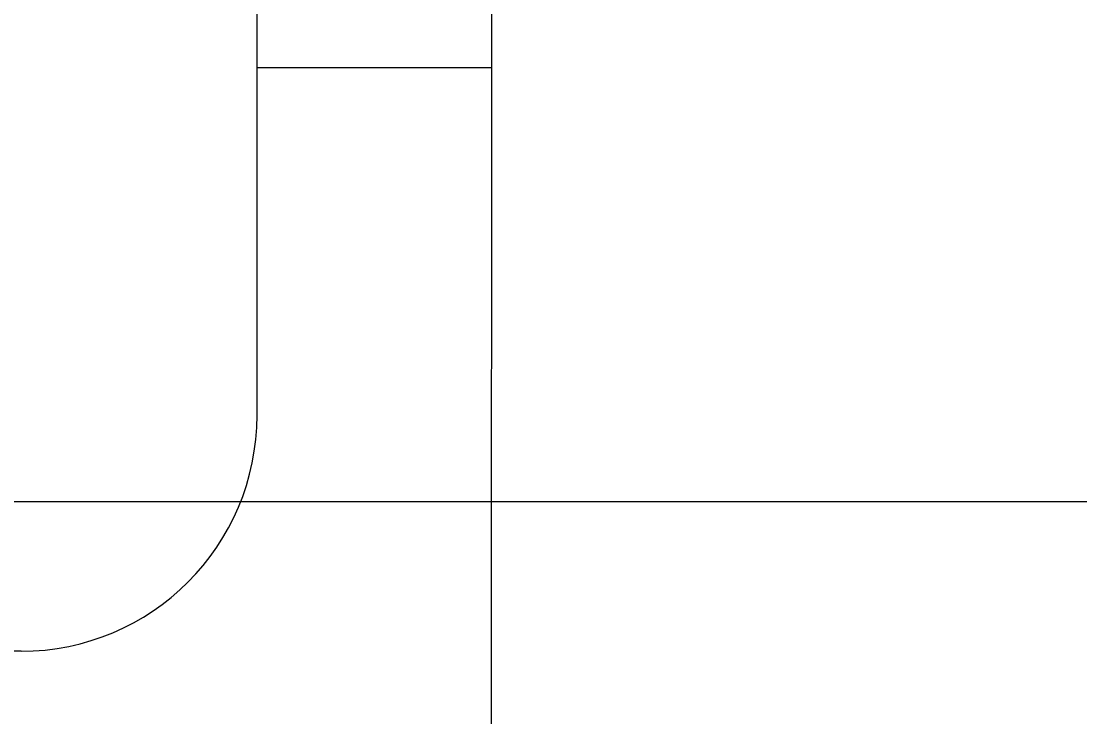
# Model space of a CAD drawing. Header units: metres. Extents: x -18745 to 220762, y -1579758 to -1356048.
# Drawn here: x 105191.6 to 105279.6, y -1446691 to -1446633.1 of the extents above; entities that cross this region are included whole.
import ezdxf
from ezdxf import colors
from ezdxf.entities.mleader import LeaderData, LeaderLine
from ezdxf.math import Vec2, Vec3

# ---------------------------------------------------------------- set-up
doc = ezdxf.new("R2010")
doc.units = ezdxf.units.M
doc.linetypes.add('DASHED2', pattern=[0.375, 0.25, -0.125])
doc.layers.get('0').update_dxf_attribs({"lineweight": 0})
for name, color, linetype, lineweight in [('A-100 - Copy$0$Medical Equipment and Furniture', 8, 'Continuous', 0), ('A-100 - Copy$0$NEW', 8, 'Continuous', 5), ('E-GRND', 94, 'DASHED2', 40)]:
    doc.layers.add(name, color=color, linetype=linetype, lineweight=lineweight)
doc.styles.add('ROMANS', font='romans.shx', dxfattribs={"width": 0.85})

# ---------------------------------------------------------------- blocks, each defined once
blk = doc.blocks.new('*X66')
for p, q in [((5, 3), (5, 3)), ((5, 3), (5, 3)), ((5, 3), (5, 3)), ((5, 3), (5, 3)), ((5, 3), (5, 3)), ((5, 3), (5, 3)), ((5, 3), (5, 3)), ((5, 3), (5, 3)), ((5, 3), (5, 3)), ((5, 3), (5, 3)), ((5, 3), (5, 3)), ((5, 3), (5, 3)), ((5, 3), (5, 3)), ((5, 3), (5, 3)), ((5, 3), (5, 3)), ((5, 3), (5, 3)), ((5, 3), (5, 3)), ((5, 3), (5, 3)), ((5, 3), (5, 3)), ((5, 3), (5, 3)), ((5, 3), (5, 3)), ((5, 3), (5, 3)), ((5, 3), (5, 3)), ((5, 3), (5, 3)), ((5, 3), (5, 3)), ((5, 3), (5, 3)), ((5, 3), (5, 3)), ((5, 3), (5, 3)), ((5, 3), (5, 3)), ((5, 3), (5, 3)), ((5, 3), (5, 3)), ((5, 3), (5, 3)), ((5, 3), (5, 3)), ((5, 3), (5, 3)), ((5, 3), (5, 3)), ((5, 3), (5, 3)), ((5, 3), (5, 3)), ((5, 3), (5, 3)), ((5, 3), (5, 3)), ((5, 3), (5, 3)), ((5, 3), (5, 3)), ((5, 3), (5, 3)), ((5, 3), (5, 3)), ((5, 3), (5, 3)), ((5, 3), (5, 3)), ((5, 3), (5, 3)), ((5, 3), (5, 3)), ((5, 3), (5, 3)), ((5, 3), (5, 3)), ((5, 3), (5, 3)), ((5, 3), (5, 3)), ((5, 3), (5, 3)), ((5, 3), (5, 3)), ((5, 3), (5, 3)), ((5, 3), (5, 3)), ((5, 3), (5, 3)), ((5, 3), (5, 3)), ((5, 3), (5, 3)), ((5, 3), (5, 3)), ((5, 3), (5, 3)), ((5, 3), (5, 3)), ((5, 3), (5, 3)), ((5, 3), (5, 3)), ((5, 3), (5, 3)), ((5, 3), (5, 3)), ((5, 3), (5, 3)), ((6, 3), (5, 3)), ((5, 3), (5, 3)), ((6, 3), (5, 3)), ((5, 3), (5, 3)), ((6, 3), (5, 3)), ((5, 3), (5, 3)), ((6, 3), (5, 3)), ((5, 3), (5, 3)), ((5, 3), (5, 3)), ((5, 3), (5, 3)), ((5, 3), (5, 3)), ((5, 3), (5, 3)), ((5, 3), (5, 3)), ((5, 3), (5, 3)), ((5, 3), (5, 3)), ((5, 3), (5, 3)), ((5, 3), (5, 3)), ((5, 3), (5, 3)), ((5, 3), (5, 3)), ((5, 3), (5, 3)), ((5, 3), (5, 3)), ((5, 3), (5, 3)), ((5, 3), (5, 3)), ((5, 3), (5, 3)), ((5, 3), (5, 3)), ((5, 3), (5, 3)), ((5, 3), (5, 3)), ((5, 3), (5, 3)), ((5, 3), (5, 3)), ((5, 3), (5, 3)), ((6, 3), (6, 3)), ((6, 3), (6, 3)), ((6, 3), (6, 3)), ((6, 3), (6, 3)), ((6, 3), (6, 3)), ((6, 3), (6, 3)), ((6, 3), (6, 3)), ((6, 3), (6, 3)), ((6, 3), (6, 3)), ((6, 3), (6, 3)), ((6, 3), (6, 3)), ((6, 3), (6, 3)), ((6, 3), (6, 3)), ((6, 3), (6, 3)), ((6, 3), (6, 3)), ((6, 3), (6, 3)), ((6, 3), (6, 3)), ((6, 3), (6, 3)), ((6, 3), (6, 3)), ((6, 3), (6, 3)), ((6, 3), (6, 3)), ((6, 3), (6, 3)), ((6, 3), (6, 3)), ((6, 3), (6, 3)), ((6, 3), (6, 3)), ((6, 3), (6, 3)), ((6, 3), (6, 3)), ((6, 3), (6, 3)), ((6, 3), (6, 3)), ((6, 3), (6, 3)), ((6, 3), (6, 3)), ((6, 3), (6, 3)), ((6, 3), (6, 3)), ((6, 3), (6, 3)), ((6, 3), (6, 3)), ((6, 3), (6, 3)), ((6, 3), (6, 3)), ((6, 3), (6, 3)), ((6, 3), (6, 3)), ((6, 3), (6, 3)), ((6, 3), (6, 3)), ((6, 3), (6, 3)), ((6, 3), (6, 3)), ((6, 3), (6, 3)), ((6, 3), (6, 3)), ((6, 3), (6, 3)), ((6, 3), (6, 3)), ((6, 3), (6, 3)), ((6, 3), (6, 3)), ((6, 3), (6, 3)), ((6, 3), (6, 3)), ((6, 3), (6, 3)), ((6, 3), (6, 3)), ((6, 3), (6, 3)), ((6, 3), (6, 3)), ((6, 3), (6, 3)), ((6, 3), (6, 3)), ((6, 3), (6, 3)), ((6, 3), (6, 3)), ((6, 3), (6, 3)), ((6, 3), (6, 3)), ((6, 3), (6, 3)), ((6, 3), (6, 3)), ((6, 3), (6, 3)), ((6, 3), (6, 3)), ((6, 3), (6, 3)), ((6, 3), (6, 3)), ((6, 3), (6, 3)), ((6, 3), (6, 3)), ((6, 3), (6, 3)), ((6, 3), (6, 3)), ((6, 3), (6, 3)), ((6, 3), (6, 3)), ((6, 3), (6, 3)), ((6, 3), (6, 3)), ((6, 3), (6, 3)), ((6, 3), (6, 3)), ((6, 3), (6, 3)), ((6, 3), (6, 3)), ((6, 3), (6, 3)), ((6, 3), (6, 3)), ((6, 3), (6, 3)), ((6, 3), (6, 3)), ((6, 3), (6, 3)), ((6, 3), (6, 3)), ((6, 3), (6, 3)), ((6, 3), (6, 3)), ((6, 3), (6, 3)), ((6, 3), (6, 3)), ((6, 3), (6, 3)), ((6, 3), (6, 3)), ((6, 3), (6, 3)), ((6, 3), (6, 3)), ((6, 3), (6, 3)), ((6, 3), (6, 3)), ((6, 3), (6, 3)), ((6, 3), (6, 3)), ((6, 3), (6, 3)), ((6, 3), (6, 3)), ((6, 3), (6, 3)), ((6, 3), (6, 3)), ((6, 3), (6, 3)), ((6, 3), (6, 3)), ((6, 3), (6, 3)), ((6, 3), (6, 3)), ((6, 3), (6, 3)), ((6, 3), (6, 3)), ((6, 3), (6, 3)), ((6, 3), (6, 3)), ((6, 3), (6, 3)), ((6, 3), (6, 3)), ((6, 3), (6, 3)), ((6, 3), (6, 3)), ((6, 3), (6, 3)), ((6, 3), (6, 3)), ((6, 3), (6, 3)), ((6, 3), (6, 3)), ((6, 3), (6, 3)), ((6, 3), (6, 3)), ((6, 3), (6, 3)), ((6, 3), (6, 3)), ((6, 3), (6, 3)), ((6, 3), (6, 3)), ((6, 3), (6, 3)), ((6, 3), (6, 3)), ((6, 3), (6, 3)), ((6, 3), (6, 3)), ((6, 3), (6, 3)), ((6, 3), (6, 3)), ((6, 3), (6, 3)), ((6, 3), (6, 3)), ((6, 3), (6, 3)), ((6, 3), (6, 3)), ((6, 3), (6, 3)), ((6, 3), (6, 3)), ((6, 3), (6, 3)), ((6, 3), (6, 3)), ((6, 3), (6, 3)), ((6, 3), (6, 3)), ((6, 3), (6, 3)), ((6, 3), (6, 3)), ((6, 3), (6, 3)), ((6, 3), (6, 3)), ((6, 3), (6, 3)), ((6, 3), (6, 3)), ((6, 3), (6, 3)), ((6, 3), (6, 3)), ((6, 3), (6, 3)), ((6, 3), (6, 3)), ((6, 3), (6, 3)), ((6, 3), (6, 3)), ((6, 3), (6, 3)), ((6, 3), (6, 3)), ((6, 3), (6, 3)), ((6, 3), (6, 3)), ((6, 3), (6, 3)), ((6, 3), (6, 3)), ((6, 3), (6, 3)), ((6, 3), (6, 3)), ((6, 3), (6, 3)), ((6, 3), (6, 3)), ((6, 3), (6, 3)), ((6, 3), (6, 3)), ((6, 3), (6, 3)), ((6, 3), (6, 3)), ((6, 3), (6, 3)), ((6, 3), (6, 3)), ((6, 3), (6, 3)), ((6, 3), (6, 3)), ((6, 3), (6, 3)), ((6, 3), (6, 3)), ((6, 3), (6, 3)), ((6, 3), (6, 3)), ((6, 3), (6, 3)), ((6, 3), (6, 3)), ((6, 3), (6, 3)), ((6, 3), (6, 3)), ((6, 3), (6, 3)), ((6, 3), (6, 3)), ((6, 3), (6, 3)), ((6, 3), (6, 3)), ((6, 3), (6, 3)), ((6, 3), (6, 3)), ((6, 3), (6, 3)), ((6, 3), (6, 3)), ((6, 3), (6, 3)), ((6, 3), (6, 3)), ((6, 3), (6, 3)), ((6, 3), (6, 3)), ((6, 3), (6, 3)), ((6, 3), (6, 3)), ((6, 3), (6, 3)), ((6, 3), (6, 3)), ((6, 3), (6, 3)), ((6, 3), (6, 3)), ((6, 3), (6, 3)), ((6, 3), (6, 3)), ((6, 3), (6, 3)), ((6, 3), (6, 3)), ((6, 3), (6, 3)), ((6, 3), (6, 3)), ((6, 3), (6, 3)), ((6, 3), (6, 3)), ((6, 3), (6, 3)), ((6, 3), (5, 3)), ((6, 3), (5, 3)), ((6, 3), (5, 3)), ((6, 3), (5, 3)), ((6, 3), (5, 3)), ((6, 3), (6, 3)), ((6, 3), (6, 3)), ((6, 3), (6, 3)), ((6, 3), (6, 3)), ((6, 3), (6, 3)), ((6, 3), (6, 3)), ((6, 3), (6, 3)), ((6, 3), (6, 3)), ((6, 3), (6, 3)), ((6, 3), (6, 3)), ((6, 3), (6, 3)), ((6, 3), (6, 3)), ((6, 3), (6, 3)), ((6, 3), (6, 3)), ((6, 3), (6, 3)), ((6, 3), (6, 3)), ((6, 3), (6, 3)), ((6, 3), (6, 3)), ((6, 3), (6, 3)), ((6, 3), (6, 3)), ((6, 3), (6, 3)), ((6, 3), (6, 3)), ((6, 3), (6, 3)), ((6, 3), (6, 3)), ((6, 3), (6, 3)), ((6, 3), (6, 3)), ((6, 3), (6, 3)), ((6, 3), (6, 3)), ((6, 3), (6, 3)), ((6, 3), (6, 3)), ((6, 3), (6, 3)), ((6, 3), (6, 3)), ((6, 3), (6, 3)), ((6, 3), (6, 3)), ((6, 3), (6, 3)), ((6, 3), (6, 3)), ((6, 3), (6, 3)), ((6, 3), (6, 3)), ((6, 3), (6, 3)), ((6, 3), (6, 3)), ((6, 3), (6, 3)), ((6, 3), (6, 3)), ((6, 3), (6, 3)), ((6, 3), (6, 3)), ((6, 3), (6, 3)), ((6, 3), (6, 3)), ((6, 3), (6, 3)), ((6, 3), (6, 3)), ((6, 3), (6, 3)), ((6, 3), (6, 3)), ((6, 3), (6, 3)), ((6, 3), (6, 3)), ((6, 3), (6, 3)), ((6, 3), (6, 3)), ((6, 3), (6, 3)), ((6, 3), (6, 3)), ((6, 3), (6, 3)), ((6, 3), (6, 3)), ((6, 3), (6, 3)), ((6, 3), (6, 3)), ((6, 3), (6, 3)), ((6, 3), (6, 3)), ((6, 3), (6, 3)), ((6, 3), (6, 3)), ((6, 3), (6, 3)), ((6, 3), (6, 3)), ((6, 3), (6, 3)), ((6, 3), (6, 3)), ((6, 3), (6, 3)), ((6, 3), (6, 3)), ((6, 3), (6, 3)), ((6, 3), (6, 3)), ((6, 3), (6, 3)), ((6, 3), (6, 3)), ((6, 3), (6, 3)), ((6, 3), (6, 3)), ((6, 3), (6, 3)), ((6, 3), (6, 3)), ((6, 3), (6, 3)), ((6, 3), (6, 3)), ((6, 3), (6, 3)), ((6, 3), (6, 3)), ((6, 3), (6, 3)), ((6, 3), (6, 3)), ((6, 3), (6, 3)), ((6, 3), (6, 3)), ((6, 3), (6, 3)), ((6, 3), (6, 3)), ((6, 3), (6, 3)), ((6, 3), (6, 3)), ((6, 3), (6, 3)), ((6, 3), (6, 3)), ((6, 3), (6, 3)), ((6, 3), (6, 3)), ((6, 3), (6, 3)), ((6, 3), (6, 3)), ((6, 3), (6, 3)), ((6, 3), (6, 3)), ((6, 3), (6, 3)), ((6, 3), (6, 3)), ((6, 3), (6, 3)), ((6, 3), (6, 3)), ((6, 3), (6, 3)), ((6, 3), (6, 3)), ((6, 3), (6, 3)), ((6, 3), (6, 3)), ((6, 3), (6, 3)), ((6, 3), (6, 3)), ((6, 3), (6, 3)), ((6, 3), (6, 3)), ((6, 3), (6, 3)), ((6, 3), (6, 3)), ((6, 3), (6, 3)), ((6, 3), (6, 3)), ((6, 3), (6, 3)), ((6, 3), (6, 3)), ((6, 3), (6, 3)), ((6, 3), (6, 3)), ((6, 3), (6, 3)), ((6, 3), (6, 3)), ((6, 3), (6, 3)), ((6, 3), (6, 3)), ((6, 3), (6, 3)), ((6, 3), (6, 3)), ((6, 3), (6, 3)), ((6, 3), (6, 3)), ((6, 3), (6, 3)), ((6, 3), (6, 3)), ((6, 3), (6, 3)), ((6, 3), (6, 3)), ((6, 3), (6, 3)), ((6, 3), (6, 3)), ((6, 3), (6, 3)), ((6, 3), (6, 3)), ((6, 3), (6, 3)), ((6, 3), (6, 3)), ((6, 3), (6, 3)), ((6, 3), (6, 3)), ((6, 3), (6, 3)), ((6, 3), (6, 3)), ((6, 3), (6, 3)), ((6, 3), (6, 3)), ((6, 3), (6, 3)), ((6, 3), (6, 3)), ((6, 3), (6, 3)), ((6, 3), (6, 3)), ((6, 3), (6, 3)), ((6, 3), (6, 3)), ((6, 3), (6, 3)), ((6, 3), (6, 3)), ((6, 3), (6, 3)), ((6, 3), (6, 3)), ((6, 3), (6, 3)), ((6, 3), (6, 3)), ((6, 3), (6, 3)), ((6, 3), (6, 3)), ((6, 3), (6, 3)), ((6, 3), (6, 3)), ((6, 3), (6, 3)), ((6, 3), (6, 3)), ((6, 3), (6, 3)), ((6, 3), (6, 3)), ((6, 3), (6, 3)), ((6, 3), (6, 3)), ((6, 3), (6, 3)), ((6, 3), (6, 3)), ((6, 3), (6, 3)), ((6, 3), (6, 3)), ((6, 3), (6, 3)), ((6, 3), (6, 3)), ((6, 3), (6, 3)), ((6, 3), (6, 3)), ((6, 3), (6, 3)), ((6, 3), (6, 3)), ((6, 3), (6, 3)), ((6, 3), (6, 3)), ((6, 3), (6, 3)), ((6, 3), (6, 3)), ((6, 3), (6, 3)), ((6, 3), (6, 3)), ((6, 3), (6, 3)), ((6, 3), (6, 3)), ((6, 3), (6, 3)), ((6, 3), (6, 3)), ((6, 3), (6, 3)), ((6, 3), (6, 3)), ((6, 3), (6, 3)), ((6, 3), (6, 3)), ((6, 3), (6, 3)), ((6, 3), (6, 3)), ((6, 3), (6, 3)), ((6, 3), (6, 3)), ((6, 3), (6, 3)), ((6, 3), (6, 3)), ((6, 3), (6, 3)), ((6, 3), (6, 3)), ((6, 3), (6, 3)), ((6, 3), (6, 3)), ((6, 3), (6, 3)), ((6, 3), (6, 3)), ((6, 3), (6, 3)), ((6, 3), (6, 3)), ((6, 3), (6, 3)), ((6, 3), (6, 3)), ((6, 3), (6, 3)), ((6, 3), (6, 3)), ((6, 3), (6, 3)), ((6, 3), (6, 3)), ((6, 3), (6, 3)), ((6, 3), (6, 3)), ((6, 3), (6, 3)), ((6, 3), (6, 3)), ((6, 3), (6, 3)), ((6, 3), (6, 3)), ((6, 3), (6, 3)), ((6, 3), (6, 3)), ((6, 3), (6, 3)), ((6, 3), (6, 3)), ((6, 3), (6, 3)), ((6, 3), (6, 3)), ((6, 3), (6, 3)), ((6, 3), (6, 3)), ((6, 3), (6, 3)), ((6, 3), (6, 3)), ((6, 3), (6, 3)), ((6, 3), (6, 3)), ((6, 3), (6, 3)), ((6, 3), (6, 3)), ((6, 3), (6, 3)), ((6, 3), (6, 3)), ((6, 3), (6, 3)), ((6, 3), (6, 3)), ((6, 3), (6, 3)), ((6, 3), (6, 3)), ((6, 3), (6, 3)), ((6, 3), (6, 3)), ((6, 3), (6, 3)), ((6, 3), (6, 3)), ((6, 3), (6, 3)), ((6, 3), (6, 3)), ((6, 3), (6, 3)), ((6, 3), (6, 3)), ((6, 3), (6, 3)), ((6, 3), (6, 3)), ((6, 3), (6, 3)), ((6, 3), (6, 3)), ((6, 3), (6, 3)), ((6, 3), (6, 3)), ((6, 3), (6, 3)), ((6, 3), (6, 3)), ((6, 3), (6, 3)), ((6, 3), (6, 3)), ((6, 3), (6, 3)), ((6, 3), (6, 3)), ((6, 3), (6, 3)), ((6, 3), (6, 3)), ((6, 3), (6, 3)), ((6, 3), (6, 3)), ((6, 3), (6, 3)), ((6, 3), (6, 3)), ((6, 3), (6, 3)), ((6, 3), (6, 3)), ((6, 3), (6, 3)), ((6, 3), (6, 3)), ((6, 3), (6, 3)), ((6, 3), (6, 3)), ((6, 3), (6, 3)), ((6, 3), (6, 3)), ((6, 3), (6, 3)), ((6, 3), (6, 3)), ((6, 3), (6, 3)), ((6, 3), (6, 3)), ((6, 3), (6, 3)), ((6, 3), (6, 3)), ((6, 3), (6, 3)), ((6, 3), (6, 3)), ((6, 3), (6, 3)), ((6, 3), (6, 3)), ((6, 3), (6, 3)), ((6, 3), (6, 3)), ((6, 3), (6, 3)), ((6, 3), (6, 3)), ((6, 3), (6, 3)), ((6, 3), (6, 3)), ((6, 3), (6, 3)), ((6, 3), (6, 3)), ((6, 3), (6, 3)), ((6, 3), (6, 3)), ((6, 3), (6, 3)), ((6, 3), (6, 3)), ((6, 3), (6, 3)), ((6, 3), (6, 3)), ((6, 3), (6, 3)), ((6, 3), (6, 3)), ((6, 3), (6, 3)), ((6, 3), (6, 3)), ((6, 3), (6, 3)), ((6, 3), (6, 3)), ((6, 3), (6, 3)), ((6, 3), (6, 3)), ((6, 3), (6, 3)), ((6, 3), (6, 3)), ((6, 3), (6, 3)), ((6, 3), (6, 3)), ((6, 3), (6, 3)), ((6, 3), (6, 3)), ((6, 3), (6, 3)), ((6, 3), (6, 3)), ((6, 3), (6, 3)), ((6, 3), (6, 3)), ((6, 3), (6, 3)), ((6, 3), (6, 3)), ((6, 3), (6, 3)), ((6, 3), (6, 3)), ((6, 3), (6, 3)), ((6, 3), (6, 3)), ((6, 3), (6, 3))]:
    blk.add_line(p, q)
blk = doc.blocks.new('*X67')
for p, q in [((13, 1), (13, 1)), ((13, 1), (13, 1)), ((13, 1), (13, 1)), ((13, 1), (13, 1)), ((13, 1), (13, 1)), ((13, 1), (13, 1)), ((13, 1), (13, 1)), ((13, 1), (13, 1)), ((13, 1), (13, 1)), ((13, 1), (13, 1)), ((13, 1), (13, 1)), ((13, 1), (13, 1)), ((13, 1), (13, 1)), ((13, 1), (13, 1)), ((13, 1), (13, 1)), ((13, 1), (14, 1)), ((13, 1), (14, 1)), ((13, 1), (14, 1)), ((13, 1), (13, 1)), ((13, 1), (13, 1)), ((13, 1), (13, 1)), ((13, 1), (13, 1)), ((13, 1), (13, 1)), ((13, 1), (13, 1)), ((13, 1), (13, 1)), ((13, 1), (13, 1)), ((13, 1), (13, 1)), ((13, 1), (13, 1)), ((13, 1), (13, 1)), ((13, 1), (13, 1)), ((13, 1), (13, 1)), ((13, 1), (13, 1)), ((13, 1), (13, 1)), ((13, 1), (13, 1)), ((13, 1), (13, 1)), ((13, 1), (13, 1)), ((13, 1), (13, 1)), ((13, 1), (13, 1)), ((13, 1), (13, 1)), ((13, 1), (13, 1)), ((13, 1), (13, 1)), ((13, 1), (13, 1)), ((13, 1), (13, 1)), ((13, 1), (13, 1)), ((13, 1), (13, 1)), ((13, 1), (13, 1)), ((13, 1), (13, 1)), ((13, 1), (13, 1)), ((13, 1), (13, 1)), ((13, 1), (13, 1)), ((13, 1), (13, 1)), ((13, 1), (13, 1)), ((13, 1), (13, 1)), ((13, 1), (13, 1)), ((13, 1), (13, 1)), ((13, 1), (13, 1)), ((13, 1), (13, 1)), ((13, 1), (13, 1)), ((13, 1), (13, 1)), ((13, 1), (13, 1)), ((13, 1), (13, 1)), ((13, 1), (13, 1)), ((13, 1), (13, 1)), ((13, 1), (13, 1)), ((13, 1), (13, 1)), ((13, 1), (13, 1)), ((13, 1), (13, 1)), ((13, 1), (13, 1)), ((13, 1), (13, 1)), ((13, 1), (13, 1)), ((13, 1), (13, 1)), ((13, 1), (13, 1)), ((13, 1), (13, 1)), ((13, 1), (13, 1)), ((13, 1), (13, 1)), ((13, 1), (13, 1)), ((13, 1), (13, 1)), ((13, 1), (13, 1)), ((13, 1), (13, 1)), ((13, 1), (13, 1)), ((13, 1), (13, 1)), ((13, 1), (13, 1)), ((13, 1), (13, 1)), ((13, 1), (13, 1)), ((13, 1), (13, 1)), ((13, 1), (13, 1)), ((13, 1), (13, 1)), ((13, 1), (13, 1)), ((13, 1), (13, 1)), ((13, 1), (13, 1)), ((13, 1), (13, 1)), ((13, 1), (13, 1)), ((13, 1), (13, 1)), ((13, 1), (13, 1)), ((13, 1), (13, 1)), ((13, 1), (13, 1)), ((13, 1), (13, 1)), ((13, 1), (13, 1)), ((13, 1), (13, 1)), ((13, 1), (13, 1)), ((13, 1), (13, 1)), ((13, 1), (13, 1)), ((13, 1), (13, 1)), ((13, 1), (13, 1)), ((13, 1), (13, 1)), ((13, 1), (13, 1)), ((13, 1), (13, 1)), ((13, 1), (13, 1)), ((13, 1), (13, 1)), ((13, 1), (13, 1)), ((13, 1), (13, 1)), ((13, 1), (13, 1)), ((13, 1), (13, 1)), ((13, 1), (13, 1)), ((13, 1), (13, 1)), ((13, 1), (13, 1)), ((13, 1), (13, 1)), ((13, 1), (13, 1)), ((13, 1), (13, 1)), ((13, 1), (13, 1)), ((13, 1), (13, 1)), ((13, 1), (13, 1)), ((13, 1), (13, 1)), ((13, 1), (14, 1)), ((13, 0), (13, 0)), ((13, 0), (13, 0)), ((13, 0), (13, 0)), ((13, 0), (13, 0)), ((13, 0), (13, 0)), ((13, 0), (13, 0)), ((13, 0), (13, 0)), ((13, 0), (13, 0)), ((13, 0), (13, 0)), ((13, 0), (13, 0)), ((13, 0), (13, 0)), ((13, 0), (13, 0)), ((13, 0), (13, 0)), ((13, 0), (13, 0)), ((13, 0), (13, 0)), ((13, 0), (13, 0)), ((13, 0), (13, 0)), ((13, 0), (13, 0)), ((13, 0), (13, 0)), ((13, 0), (13, 0)), ((13, 0), (13, 0)), ((13, 0), (13, 0)), ((13, 0), (13, 0)), ((13, 0), (13, 0)), ((13, 0), (13, 0)), ((13, 0), (13, 0)), ((13, 0), (13, 0)), ((13, 0), (13, 0)), ((13, 0), (13, 0)), ((13, 0), (13, 0)), ((13, 0), (13, 0)), ((13, 0), (13, 0)), ((13, 0), (13, 0)), ((13, 0), (13, 0)), ((13, 0), (13, 0)), ((13, 0), (13, 0)), ((13, 0), (13, 0)), ((13, 0), (13, 0)), ((13, 0), (13, 0)), ((13, 0), (13, 0)), ((13, 0), (13, 0)), ((13, 0), (13, 0)), ((13, 0), (13, 0)), ((13, 0), (13, 0)), ((13, 0), (13, 0)), ((13, 0), (13, 0)), ((13, 0), (13, 0)), ((13, 0), (13, 0)), ((13, 0), (14, 0)), ((13, 0), (14, 0)), ((13, 0), (13, 0)), ((13, 0), (14, 0)), ((14, 1), (14, 1)), ((14, 1), (14, 1)), ((14, 1), (14, 1)), ((14, 1), (14, 1)), ((14, 1), (14, 1)), ((14, 1), (14, 1)), ((14, 1), (14, 1)), ((14, 1), (14, 1)), ((14, 1), (14, 1)), ((14, 1), (14, 1)), ((14, 1), (14, 1)), ((14, 1), (14, 1)), ((14, 1), (14, 1)), ((14, 1), (14, 1)), ((14, 1), (14, 1)), ((14, 1), (14, 1)), ((14, 1), (14, 1)), ((14, 1), (14, 1)), ((14, 1), (14, 1)), ((14, 1), (14, 1)), ((14, 1), (14, 1)), ((14, 1), (14, 1)), ((14, 1), (14, 1)), ((14, 1), (14, 1)), ((14, 1), (14, 1)), ((14, 1), (14, 1)), ((14, 1), (14, 1)), ((14, 1), (14, 1)), ((14, 1), (14, 1)), ((14, 1), (14, 1)), ((14, 1), (14, 1)), ((14, 1), (14, 1)), ((14, 1), (14, 1)), ((14, 1), (14, 1)), ((14, 1), (14, 1)), ((14, 1), (14, 1)), ((14, 1), (14, 1)), ((14, 1), (14, 1)), ((14, 1), (14, 1)), ((14, 1), (14, 1)), ((14, 1), (14, 1)), ((14, 1), (14, 1)), ((14, 1), (14, 1)), ((14, 1), (14, 1)), ((14, 1), (14, 1)), ((14, 1), (14, 1)), ((14, 1), (14, 1)), ((14, 1), (14, 1)), ((14, 1), (14, 1)), ((14, 1), (14, 1)), ((14, 1), (14, 1)), ((14, 1), (14, 1)), ((14, 1), (14, 1)), ((14, 1), (14, 1)), ((14, 1), (14, 1)), ((14, 1), (14, 1)), ((14, 1), (14, 1)), ((14, 1), (14, 1)), ((14, 1), (14, 1)), ((14, 1), (14, 1)), ((14, 1), (14, 1)), ((14, 1), (14, 1)), ((14, 1), (14, 1)), ((14, 1), (14, 1)), ((14, 1), (14, 1)), ((14, 1), (14, 1)), ((14, 1), (14, 1)), ((14, 1), (14, 1)), ((14, 1), (14, 1)), ((14, 1), (14, 1)), ((14, 1), (14, 1)), ((14, 1), (14, 1)), ((14, 1), (14, 1)), ((14, 1), (14, 1)), ((14, 1), (14, 1)), ((14, 1), (14, 1)), ((14, 1), (14, 1)), ((14, 1), (14, 1)), ((14, 1), (14, 1)), ((14, 1), (14, 1)), ((14, 1), (14, 1)), ((14, 1), (14, 1)), ((14, 1), (14, 1)), ((14, 1), (14, 1)), ((14, 1), (14, 1)), ((14, 1), (14, 1)), ((14, 1), (14, 1)), ((14, 1), (14, 1)), ((14, 1), (14, 1)), ((14, 1), (14, 1)), ((14, 1), (14, 1)), ((14, 1), (14, 1)), ((14, 1), (14, 1)), ((14, 1), (14, 1)), ((14, 0), (14, 0)), ((14, 0), (14, 0)), ((14, 0), (14, 0)), ((14, 0), (14, 0)), ((14, 0), (14, 0)), ((14, 0), (14, 0)), ((14, 0), (14, 0)), ((14, 0), (14, 0)), ((14, 0), (14, 0)), ((14, 0), (14, 0)), ((14, 0), (14, 0)), ((14, 0), (14, 0)), ((14, 0), (14, 0)), ((14, 0), (14, 0)), ((14, 0), (14, 0)), ((14, 0), (14, 0)), ((14, 0), (14, 0)), ((14, 0), (14, 0)), ((14, 0), (14, 0)), ((14, 0), (14, 0)), ((14, 0), (14, 0)), ((14, 0), (14, 0)), ((14, 0), (14, 0)), ((14, 0), (14, 0)), ((14, 0), (14, 0)), ((14, 0), (14, 0)), ((14, 0), (14, 0)), ((14, 0), (14, 0)), ((14, 0), (14, 0)), ((14, 0), (14, 0)), ((14, 0), (14, 0)), ((14, 0), (14, 0)), ((14, 0), (14, 0)), ((14, 0), (14, 0)), ((14, 0), (14, 0)), ((14, 0), (14, 0)), ((14, 0), (14, 0)), ((14, 0), (14, 0)), ((14, 0), (14, 0)), ((14, 0), (14, 0)), ((14, 0), (14, 0)), ((14, 0), (14, 0)), ((14, 0), (14, 0)), ((14, 0), (14, 0)), ((14, 0), (14, 0)), ((14, 0), (14, 0)), ((14, 0), (14, 0)), ((14, 0), (14, 0)), ((13, 0), (13, 0)), ((13, 0), (14, 0)), ((13, 0), (13, 0)), ((13, 0), (14, 0)), ((13, 0), (13, 0)), ((13, 0), (14, 0)), ((13, 0), (13, 0)), ((13, 0), (13, 0)), ((13, 0), (13, 0)), ((13, 0), (13, 0)), ((13, 0), (14, 0)), ((13, 0), (13, 0)), ((13, 0), (14, 0)), ((13, 0), (13, 0)), ((13, 0), (14, 0)), ((13, 0), (13, 0)), ((13, 0), (14, 0)), ((13, 0), (13, 0)), ((13, 0), (14, 0)), ((13, 0), (13, 0)), ((13, 0), (14, 0)), ((13, 0), (13, 0)), ((13, 0), (14, 0)), ((13, 0), (13, 0)), ((13, 0), (13, 0)), ((13, 0), (13, 0)), ((13, 0), (14, 0)), ((13, 0), (13, 0)), ((13, 0), (14, 0)), ((13, 0), (13, 0)), ((13, 0), (14, 0)), ((13, 0), (13, 0)), ((13, 0), (14, 0)), ((13, 0), (13, 0)), ((13, 0), (13, 0)), ((13, 0), (13, 0)), ((13, 0), (13, 0)), ((13, 0), (13, 0)), ((13, 0), (13, 0)), ((13, 0), (13, 0)), ((13, 0), (13, 0)), ((13, 0), (13, 0)), ((13, 0), (13, 0)), ((13, 0), (13, 0)), ((13, 0), (13, 0)), ((13, 0), (13, 0)), ((13, 0), (13, 0)), ((13, 0), (13, 0)), ((13, 0), (13, 0)), ((13, 0), (13, 0)), ((13, 0), (13, 0)), ((13, 0), (13, 0)), ((13, 0), (13, 0)), ((13, 0), (13, 0)), ((13, 0), (13, 0)), ((13, 0), (13, 0)), ((13, 0), (13, 0)), ((13, 0), (13, 0)), ((13, 0), (13, 0)), ((13, 0), (13, 0)), ((13, 0), (13, 0)), ((13, 0), (13, 0)), ((13, 0), (13, 0)), ((13, 0), (13, 0)), ((13, -1), (13, -1)), ((13, -1), (13, -1)), ((13, -1), (13, -1)), ((13, -1), (13, -1)), ((13, -1), (13, -1)), ((13, -1), (14, -1)), ((13, -1), (13, -1)), ((14, 0), (14, 0)), ((14, 0), (14, 0)), ((14, 0), (14, 0)), ((14, 0), (14, 0)), ((14, 0), (14, 0)), ((14, 0), (14, 0)), ((14, 0), (14, 0)), ((14, 0), (14, 0)), ((14, 0), (14, 0)), ((14, 0), (14, 0)), ((14, 0), (14, 0)), ((14, 0), (14, 0)), ((14, 0), (14, 0)), ((14, 0), (14, 0)), ((14, 0), (14, 0)), ((13, 0), (14, 0)), ((14, 0), (14, 0)), ((14, 0), (14, 0)), ((14, 0), (14, 0)), ((14, 0), (14, 0)), ((14, 0), (14, 0)), ((14, 0), (14, 0)), ((14, 0), (14, 0)), ((14, 0), (14, 0)), ((14, 0), (14, 0)), ((14, 0), (14, 0)), ((14, 0), (14, 0)), ((14, 0), (14, 0)), ((14, 0), (14, 0)), ((14, 0), (14, 0)), ((14, 0), (14, 0)), ((14, 0), (14, 0)), ((14, 0), (14, 0)), ((14, 0), (14, 0)), ((14, 0), (14, 0)), ((14, 0), (14, 0)), ((14, 0), (14, 0)), ((14, 0), (14, 0)), ((14, 0), (14, 0)), ((14, 0), (14, 0)), ((14, 0), (14, 0)), ((14, 0), (14, 0)), ((14, 0), (14, 0)), ((14, 0), (14, 0)), ((14, 0), (14, 0)), ((14, 0), (14, 0)), ((14, 0), (14, 0)), ((14, 0), (14, 0)), ((14, 0), (14, 0)), ((14, 0), (14, 0)), ((14, -1), (14, -1)), ((14, -1), (14, -1)), ((14, -1), (14, -1)), ((14, -1), (14, -1)), ((14, -1), (14, -1))]:
    blk.add_line(p, q)
blk = doc.blocks.new('A-100 - Copy$0$GF21018-P')
for p, q in [((0.220494, 0.475631), (0.220494, 0.067498)), ((0.259626, 0.342207), (0.280396, 0.342207)), ((0.240011, 0.322592), (0.240011, 0.140001)), ((0.220494, 0.293723), (0.240011, 0.293723))]:
    blk.add_line(p, q)
for points in [[(0.240011, 0.293723), (0.240011, 0.293723), (0.240011, 0.293723), (0.240011, 0.293723), (0.240011, 0.293723), (0.240011, 0.293723), (0.240011, 0.293723), (0.240011, 0.293723), (0.240011, 0.293723), (0.240011, 0.293723), (0.240011, 0.293723), (0.240011, 0.293723), (0.240011, 0.293723), (0.240011, 0.293723), (0.240011, 0.293723), (0.240011, 0.293723), (0.240011, 0.293723), (0.240011, 0.293723), (0.240011, 0.293723), (0.240011, 0.293723), (0.240011, 0.293723), (0.240011, 0.293723), (0.240011, 0.293723), (0.240011, 0.293723), (0.240011, 0.293723), (0.240011, 0.293723), (0.240011, 0.293723), (0.240011, 0.293723), (0.240011, 0.293723), (0.240011, 0.293723), (0.240011, 0.293723), (0.240011, 0.293723), (0.240011, 0.293723), (0.240011, 0.293723), (0.240011, 0.293723), (0.240011, 0.293723), (0.240011, 0.293723), (0.240011, 0.293723), (0.240011, 0.293723), (0.240011, 0.293723), (0.240011, 0.293723), (0.240011, 0.293723), (0.240011, 0.293723), (0.240011, 0.293723), (0.240011, 0.293723), (0.240011, 0.293723), (0.240011, 0.293723), (0.240011, 0.293723), (0.240011, 0.293723), (0.240011, 0.293723), (0.240011, 0.293723), (0.240011, 0.293723), (0.240011, 0.293723), (0.240011, 0.293723), (0.240011, 0.293723), (0.240011, 0.293723), (0.240011, 0.293723), (0.240011, 0.293723), (0.240011, 0.293723), (0.240011, 0.293723), (0.240011, 0.293723), (0.240011, 0.293723), (0.240011, 0.293723), (0.240011, 0.293723), (0.240011, 0.293723), (0.240011, 0.293723), (0.240011, 0.293723), (0.240011, 0.293723), (0.240011, 0.293723), (0.240011, 0.293723), (0.240011, 0.293723), (0.240011, 0.293723), (0.240011, 0.293723), (0.240011, 0.293723), (0.240011, 0.293723), (0.240011, 0.293723), (0.240011, 0.293723), (0.240011, 0.293723), (0.240011, 0.293723), (0.240011, 0.293723), (0.240011, 0.293723), (0.240011, 0.293723), (0.240011, 0.293723), (0.240011, 0.293723), (0.240011, 0.293723), (0.240011, 0.293723), (0.240011, 0.293723), (0.240011, 0.293723), (0.240011, 0.293723), (0.240011, 0.293723), (0.240011, 0.293723), (0.240011, 0.293723), (0.240011, 0.293723), (0.240011, 0.293723), (0.240011, 0.293723), (0.240011, 0.293723), (0.240011, 0.293723), (0.240011, 0.293723), (0.240011, 0.293723), (0.240011, 0.293723), (0.240011, 0.293723), (0.240011, 0.293723), (0.240011, 0.293723), (0.240011, 0.293723), (0.240011, 0.293723), (0.240011, 0.293723), (0.240011, 0.293723), (0.240011, 0.293723), (0.240011, 0.293723), (0.240011, 0.293723), (0.240011, 0.293723), (0.240011, 0.293723), (0.240011, 0.293723), (0.240011, 0.293723), (0.240011, 0.293723), (0.240011, 0.293723), (0.240011, 0.293723), (0.240011, 0.293723), (0.240011, 0.293723), (0.240011, 0.293723), (0.240011, 0.293723), (0.240011, 0.293723), (0.240011, 0.293723), (0.240011, 0.293723), (0.240011, 0.293723), (0.240011, 0.293723), (0.240011, 0.293723), (0.240011, 0.293723), (0.240011, 0.293723), (0.240011, 0.293723), (0.240011, 0.293723), (0.240011, 0.293723), (0.240011, 0.293723), (0.240011, 0.293723), (0.240011, 0.293723), (0.240011, 0.293723), (0.240011, 0.293723), (0.240011, 0.293723), (0.240011, 0.293723), (0.240011, 0.293723), (0.240011, 0.293723), (0.240011, 0.293723), (0.240011, 0.293723), (0.240011, 0.293723), (0.240011, 0.293723), (0.240011, 0.293723), (0.240011, 0.293723), (0.240011, 0.293723), (0.240011, 0.293723), (0.240011, 0.293723), (0.240011, 0.293723), (0.240011, 0.293723), (0.240011, 0.293723), (0.240011, 0.293723), (0.240011, 0.293723), (0.240011, 0.293723), (0.240011, 0.293723), (0.240011, 0.293723), (0.240011, 0.293723), (0.240011, 0.293723), (0.240011, 0.293723), (0.240011, 0.293723), (0.240011, 0.293723), (0.240011, 0.293723), (0.240011, 0.293723), (0.240011, 0.293723), (0.240011, 0.293723), (0.240011, 0.293723), (0.240011, 0.293723), (0.240011, 0.293723), (0.240011, 0.293723), (0.240011, 0.293723), (0.240011, 0.293723), (0.240011, 0.293723), (0.240011, 0.293723), (0.240011, 0.293723), (0.240011, 0.293723), (0.240011, 0.293723), (0.240011, 0.293723), (0.240011, 0.293723), (0.240011, 0.293723), (0.240011, 0.293723), (0.240011, 0.293723), (0.240011, 0.293723), (0.240011, 0.293723), (0.240011, 0.293723), (0.240011, 0.293723), (0.240011, 0.293723), (0.240011, 0.293723), (0.240011, 0.293723), (0.240011, 0.293723), (0.240011, 0.293723), (0.240011, 0.293723), (0.240011, 0.293723), (0.240011, 0.293723), (0.240011, 0.293723), (0.240011, 0.293723), (0.240011, 0.293723), (0.240011, 0.293723), (0.240011, 0.293723), (0.240011, 0.293723), (0.240011, 0.293723), (0.240011, 0.293723), (0.240011, 0.293723), (0.240011, 0.293723), (0.240011, 0.293723), (0.240011, 0.293723), (0.240011, 0.293723), (0.240011, 0.293723), (0.240011, 0.293723), (0.240011, 0.293723), (0.240011, 0.293723), (0.240011, 0.293723), (0.240011, 0.293723), (0.240011, 0.293723), (0.240011, 0.293723), (0.240011, 0.293723), (0.240011, 0.293723), (0.240011, 0.293723), (0.240011, 0.293723), (0.240011, 0.293723), (0.240011, 0.293723), (0.240011, 0.293723), (0.240011, 0.293723), (0.240011, 0.293723), (0.240011, 0.293723), (0.240011, 0.293723), (0.240011, 0.293723), (0.240011, 0.293723), (0.240011, 0.293723), (0.240011, 0.293723), (0.240011, 0.293723), (0.240011, 0.293723), (0.240011, 0.293723), (0.240011, 0.293723), (0.240011, 0.293723), (0.240011, 0.293723), (0.240011, 0.293723), (0.240011, 0.293723), (0.240011, 0.293723), (0.240011, 0.293723), (0.240011, 0.293723), (0.240011, 0.293723), (0.240011, 0.293723), (0.240011, 0.293723), (0.240011, 0.293723), (0.240011, 0.293723), (0.240011, 0.293723), (0.240011, 0.293723), (0.240011, 0.293723), (0.240011, 0.293723), (0.240011, 0.293723), (0.240011, 0.293723), (0.240011, 0.293723), (0.240011, 0.293723), (0.240011, 0.293723), (0.240011, 0.293723), (0.240011, 0.293723), (0.240011, 0.293723), (0.240011, 0.293723), (0.240011, 0.293723), (0.240011, 0.293723), (0.240011, 0.293723), (0.240011, 0.293723), (0.240011, 0.293723), (0.240011, 0.293723), (0.240011, 0.293723), (0.240011, 0.293723), (0.240011, 0.293723), (0.240011, 0.293723), (0.240011, 0.293723), (0.240011, 0.293723), (0.240011, 0.293723), (0.240011, 0.293723), (0.240011, 0.293723), (0.240011, 0.293723), (0.240011, 0.293723)], [(0.240011, 0.293723), (0.240011, 0.293723), (0.240011, 0.293723), (0.240011, 0.293723), (0.240011, 0.293723), (0.240011, 0.293723), (0.240011, 0.293723), (0.240011, 0.293723), (0.240011, 0.293723), (0.240011, 0.293723), (0.240011, 0.293723), (0.240011, 0.293723), (0.240011, 0.293723), (0.240011, 0.293723), (0.240011, 0.293723), (0.240011, 0.293723), (0.240011, 0.293723), (0.240011, 0.293723), (0.240011, 0.293723), (0.240011, 0.293723), (0.240011, 0.293723), (0.240011, 0.293723), (0.240011, 0.293723), (0.240011, 0.293723), (0.240011, 0.293723), (0.240011, 0.293723), (0.240011, 0.293723), (0.240011, 0.293723), (0.240011, 0.293723), (0.240011, 0.293723), (0.240011, 0.293723), (0.240011, 0.293723), (0.240011, 0.293723), (0.240011, 0.293723), (0.240011, 0.293723), (0.240011, 0.293723), (0.240011, 0.293723), (0.240011, 0.293723), (0.240011, 0.293723), (0.240011, 0.293723), (0.240011, 0.293723), (0.240011, 0.293723), (0.240011, 0.293723), (0.240011, 0.293723), (0.240011, 0.293723), (0.240011, 0.293723), (0.240011, 0.293723), (0.240011, 0.293723), (0.240011, 0.293723), (0.240011, 0.293723), (0.240011, 0.293723), (0.240011, 0.293723), (0.240011, 0.293723), (0.240011, 0.293723), (0.240011, 0.293723), (0.240011, 0.293723), (0.240011, 0.293723), (0.240011, 0.293723), (0.240011, 0.293723), (0.240011, 0.293723), (0.240011, 0.293723), (0.240011, 0.293723), (0.240011, 0.293723), (0.240011, 0.293723), (0.240011, 0.293723), (0.240011, 0.293723), (0.240011, 0.293723), (0.240011, 0.293723), (0.240011, 0.293723), (0.240011, 0.293723), (0.240011, 0.293723), (0.240011, 0.293723), (0.240011, 0.293723), (0.240011, 0.293723), (0.240011, 0.293723), (0.240011, 0.293723), (0.240011, 0.293723), (0.240011, 0.293723), (0.240011, 0.293723), (0.240011, 0.293723), (0.240011, 0.293723), (0.240011, 0.293723), (0.240011, 0.293723), (0.240011, 0.293723), (0.240011, 0.293723), (0.240011, 0.293723), (0.240011, 0.293723), (0.240011, 0.293723), (0.240011, 0.293723), (0.240011, 0.293723), (0.240011, 0.293723), (0.240011, 0.293723), (0.240011, 0.293723), (0.240011, 0.293723), (0.240011, 0.293723), (0.240011, 0.293723), (0.240011, 0.293723), (0.240011, 0.293723), (0.240011, 0.293723), (0.240011, 0.293723), (0.240011, 0.293723), (0.240011, 0.293723), (0.240011, 0.293723), (0.240011, 0.293723), (0.240011, 0.293723), (0.240011, 0.293723), (0.240011, 0.293723), (0.240011, 0.293723), (0.240011, 0.293723), (0.240011, 0.293723), (0.240011, 0.293723), (0.240011, 0.293723), (0.240011, 0.293723), (0.240011, 0.293723), (0.240011, 0.293723), (0.240011, 0.293723), (0.240011, 0.293723), (0.240011, 0.293723), (0.240011, 0.293723), (0.240011, 0.293723), (0.240011, 0.293723), (0.240011, 0.293723), (0.240011, 0.293723), (0.240011, 0.293723), (0.240011, 0.293723), (0.240011, 0.293723), (0.240011, 0.293723), (0.240011, 0.293723), (0.240011, 0.293723), (0.240011, 0.293723), (0.240011, 0.293723), (0.240011, 0.293723), (0.240011, 0.293723), (0.240011, 0.293723), (0.240011, 0.293723), (0.240011, 0.293723), (0.240011, 0.293723), (0.240011, 0.293723), (0.240011, 0.293723), (0.240011, 0.293723), (0.240011, 0.293723), (0.240011, 0.293723), (0.240011, 0.293723), (0.240011, 0.293723), (0.240011, 0.293723), (0.240011, 0.293723), (0.240011, 0.293723), (0.240011, 0.293723), (0.240011, 0.293723), (0.240011, 0.293723), (0.240011, 0.293723), (0.240011, 0.293723), (0.240011, 0.293723), (0.240011, 0.293723), (0.240011, 0.293723), (0.240011, 0.293723), (0.240011, 0.293723), (0.240011, 0.293723), (0.240011, 0.293723), (0.240011, 0.293723), (0.240011, 0.293723), (0.240011, 0.293723), (0.240011, 0.293723), (0.240011, 0.293723), (0.240011, 0.293723), (0.240011, 0.293723), (0.240011, 0.293723), (0.240011, 0.293723), (0.240011, 0.293723), (0.240011, 0.293723), (0.240011, 0.293723), (0.240011, 0.293723), (0.240011, 0.293723), (0.240011, 0.293723), (0.240011, 0.293723), (0.240011, 0.293723), (0.240011, 0.293723), (0.240011, 0.293723), (0.240011, 0.293723), (0.240011, 0.293723), (0.240011, 0.293723), (0.240011, 0.293723), (0.240011, 0.293723), (0.240011, 0.293723), (0.240011, 0.293723), (0.240011, 0.293723), (0.240011, 0.293723), (0.240011, 0.293723), (0.240011, 0.293723), (0.240011, 0.293723), (0.240011, 0.293723), (0.240011, 0.293723), (0.240011, 0.293723), (0.240011, 0.293723), (0.240011, 0.293723), (0.240011, 0.293723), (0.240011, 0.293723), (0.240011, 0.293723), (0.240011, 0.293723), (0.240011, 0.293723), (0.240011, 0.293723), (0.240011, 0.293723), (0.240011, 0.293723), (0.240011, 0.293723), (0.240011, 0.293723), (0.240011, 0.293723), (0.240011, 0.293723), (0.240011, 0.293723), (0.240011, 0.293723), (0.240011, 0.293723), (0.240011, 0.293723), (0.240011, 0.293723), (0.240011, 0.293723), (0.240011, 0.293723), (0.240011, 0.293723), (0.240011, 0.293723), (0.240011, 0.293723), (0.240011, 0.293723), (0.240011, 0.293723)], [(0.240011, 0.293723), (0.240011, 0.293723), (0.240011, 0.293723), (0.240011, 0.293723), (0.240011, 0.293723), (0.240011, 0.293723), (0.240011, 0.293723), (0.240011, 0.293723), (0.240011, 0.293723), (0.240011, 0.293723), (0.240011, 0.293723), (0.240011, 0.293723), (0.240011, 0.293723), (0.240011, 0.293723), (0.240011, 0.293723), (0.240011, 0.293723), (0.240011, 0.293723), (0.240011, 0.293723), (0.240011, 0.293723), (0.240011, 0.293723), (0.240011, 0.293723), (0.240011, 0.293723), (0.240011, 0.293723), (0.240011, 0.293723), (0.240011, 0.293723), (0.240011, 0.293723), (0.240011, 0.293723), (0.240011, 0.293723), (0.240011, 0.293723), (0.240011, 0.293723), (0.240011, 0.293723), (0.240011, 0.293723), (0.240011, 0.293723), (0.240011, 0.293723), (0.240011, 0.293723), (0.240011, 0.293723), (0.240011, 0.293723), (0.240011, 0.293723), (0.240011, 0.293723), (0.240011, 0.293723), (0.240011, 0.293723), (0.240011, 0.293723), (0.240011, 0.293723), (0.240011, 0.293723), (0.240011, 0.293723), (0.240011, 0.293723), (0.240011, 0.293723), (0.240011, 0.293723), (0.240011, 0.293723), (0.240011, 0.293723), (0.240011, 0.293723), (0.240011, 0.293723), (0.240011, 0.293723), (0.240011, 0.293723), (0.240011, 0.293723), (0.240011, 0.293723), (0.240011, 0.293723), (0.240011, 0.293723), (0.240011, 0.293723), (0.240011, 0.293723), (0.240011, 0.293723), (0.240011, 0.293723), (0.240011, 0.293723), (0.240011, 0.293723), (0.240011, 0.293723), (0.240011, 0.293723), (0.240011, 0.293723), (0.240011, 0.293723), (0.240011, 0.293723), (0.240011, 0.293723), (0.240011, 0.293723), (0.240011, 0.293723), (0.240011, 0.293723), (0.240011, 0.293723), (0.240011, 0.293723), (0.240011, 0.293723), (0.240011, 0.293723), (0.240011, 0.293723), (0.240011, 0.293723), (0.240011, 0.293723), (0.240011, 0.293723), (0.240011, 0.293723), (0.240011, 0.293723), (0.240011, 0.293723), (0.240011, 0.293723), (0.240011, 0.293723), (0.240011, 0.293723), (0.240011, 0.293723), (0.240011, 0.293723), (0.240011, 0.293723), (0.240011, 0.293723), (0.240011, 0.293723), (0.240011, 0.293723), (0.240011, 0.293723), (0.240011, 0.293723), (0.240011, 0.293723), (0.240011, 0.293723), (0.240011, 0.293723), (0.240011, 0.293723), (0.240011, 0.293723), (0.240011, 0.293723), (0.240011, 0.293723), (0.240011, 0.293723), (0.240011, 0.293723), (0.240011, 0.293723), (0.240011, 0.293723), (0.240011, 0.293723), (0.240011, 0.293723), (0.240011, 0.293723), (0.240011, 0.293723), (0.240011, 0.293723), (0.240011, 0.293723), (0.240011, 0.293723), (0.240011, 0.293723), (0.240011, 0.293723), (0.240011, 0.293723), (0.240011, 0.293723), (0.240011, 0.293723), (0.240011, 0.293723), (0.240011, 0.293723), (0.240011, 0.293723), (0.240011, 0.293723), (0.240011, 0.293723), (0.240011, 0.293723), (0.240011, 0.293723), (0.240011, 0.293723), (0.240011, 0.293723), (0.240011, 0.293723), (0.240011, 0.293723), (0.240011, 0.293723), (0.240011, 0.293723), (0.240011, 0.293723), (0.240011, 0.293723), (0.240011, 0.293723), (0.240011, 0.293723), (0.240011, 0.293723), (0.240011, 0.293723), (0.240011, 0.293723), (0.240011, 0.293723), (0.240011, 0.293723), (0.240011, 0.293723), (0.240011, 0.293723), (0.240011, 0.293723), (0.240011, 0.293723), (0.240011, 0.293723), (0.240011, 0.293723), (0.240011, 0.293723), (0.240011, 0.293723), (0.240011, 0.293723), (0.240011, 0.293723), (0.240011, 0.293723), (0.240011, 0.293723), (0.240011, 0.293723), (0.240011, 0.293723), (0.240011, 0.293723), (0.240011, 0.293723), (0.240011, 0.293723), (0.240011, 0.293723), (0.240011, 0.293723), (0.240011, 0.293723), (0.240011, 0.293723), (0.240011, 0.293723), (0.240011, 0.293723), (0.240011, 0.293723), (0.240011, 0.293723), (0.240011, 0.293723), (0.240011, 0.293723), (0.240011, 0.293723), (0.240011, 0.293723), (0.240011, 0.293723), (0.240011, 0.293723), (0.240011, 0.293723), (0.240011, 0.293723), (0.240011, 0.293723), (0.240011, 0.293723), (0.240011, 0.293723), (0.240011, 0.293723), (0.240011, 0.293723), (0.240011, 0.293723), (0.240011, 0.293723), (0.240011, 0.293723), (0.240011, 0.293723), (0.240011, 0.293723), (0.240011, 0.293723), (0.240011, 0.293723), (0.240011, 0.293723), (0.240011, 0.293723), (0.240011, 0.293723), (0.240011, 0.293723), (0.240011, 0.293723), (0.240011, 0.293723), (0.240011, 0.293723), (0.240011, 0.293723), (0.240011, 0.293723), (0.240011, 0.293723), (0.240011, 0.293723), (0.240011, 0.293723), (0.240011, 0.293723), (0.240011, 0.293723), (0.240011, 0.293723), (0.240011, 0.293723), (0.240011, 0.293723), (0.240011, 0.293723), (0.240011, 0.293723), (0.240011, 0.293723), (0.240011, 0.293723), (0.240011, 0.293723), (0.240011, 0.293723), (0.240011, 0.293723), (0.240011, 0.293723), (0.240011, 0.293723), (0.240011, 0.293723), (0.240011, 0.293723), (0.240011, 0.293723)]]:
    blk.add_lwpolyline(points, close=True)
blk.add_arc((0.259626, 0.322592), 0.019615, 90, 180)
at = {"layer": 'A-100 - Copy$0$NEW'}
for points in [[(0.240011, 0.293723), (0.240011, 0.293723), (0.240011, 0.293723), (0.240011, 0.293723), (0.240011, 0.293723), (0.240011, 0.293723), (0.240011, 0.293723), (0.240011, 0.293723)], [(0.240011, 0.293723), (0.240011, 0.293723), (0.240011, 0.293723), (0.240011, 0.293723), (0.240011, 0.293723), (0.240011, 0.293723), (0.240011, 0.293723)], [(0.240011, 0.293723), (0.240011, 0.293723), (0.240011, 0.293723), (0.240011, 0.293723), (0.240011, 0.293723), (0.240011, 0.293723), (0.240011, 0.293723), (0.240011, 0.293723), (0.240011, 0.293723)], [(0.240011, 0.293723), (0.240011, 0.293723), (0.240011, 0.293723), (0.240011, 0.293723), (0.240011, 0.293723), (0.240011, 0.293723), (0.240011, 0.293723), (0.240011, 0.293723), (0.240011, 0.293723), (0.240011, 0.293723)], [(0.240011, 0.293723), (0.240011, 0.293723), (0.240011, 0.293723), (0.240011, 0.293723), (0.240011, 0.293723), (0.240011, 0.293723), (0.240011, 0.293723), (0.240011, 0.293723), (0.240011, 0.293723), (0.240011, 0.293723), (0.240011, 0.293723), (0.240011, 0.293723), (0.240011, 0.293723), (0.240011, 0.293723), (0.240011, 0.293723)], [(0.240011, 0.293723), (0.240011, 0.293723), (0.240011, 0.293723), (0.240011, 0.293723), (0.240011, 0.293723), (0.240011, 0.293723), (0.240011, 0.293723), (0.240011, 0.293723), (0.240011, 0.293723), (0.240011, 0.293723)], [(0.240011, 0.293723), (0.240011, 0.293723), (0.240011, 0.293723), (0.240011, 0.293723), (0.240011, 0.293723), (0.240011, 0.293723), (0.240011, 0.293723), (0.240011, 0.293723), (0.240011, 0.293723), (0.240011, 0.293723)], [(0.240011, 0.293723), (0.240011, 0.293723), (0.240011, 0.293723), (0.240011, 0.293723), (0.240011, 0.293723), (0.240011, 0.293723), (0.240011, 0.293723), (0.240011, 0.293723), (0.240011, 0.293723), (0.240011, 0.293723)], [(0.240011, 0.293723), (0.240011, 0.293723), (0.240011, 0.293723), (0.240011, 0.293723), (0.240011, 0.293723), (0.240011, 0.293723), (0.240011, 0.293723), (0.240011, 0.293723), (0.240011, 0.293723), (0.240011, 0.293723), (0.240011, 0.293723), (0.240011, 0.293723), (0.240011, 0.293723), (0.240011, 0.293723), (0.240011, 0.293723), (0.240011, 0.293723), (0.240011, 0.293723), (0.240011, 0.293723)], [(0.240011, 0.293723), (0.240011, 0.293723), (0.240011, 0.293723), (0.240011, 0.293723), (0.240011, 0.293723), (0.240011, 0.293723), (0.240011, 0.293723), (0.240011, 0.293723), (0.240011, 0.293723), (0.240011, 0.293723), (0.240011, 0.293723), (0.240011, 0.293723)], [(0.240011, 0.293723), (0.240011, 0.293723), (0.240011, 0.293723), (0.240011, 0.293723), (0.240011, 0.293723), (0.240011, 0.293723), (0.240011, 0.293723)], [(0.240011, 0.293723), (0.240011, 0.293723), (0.240011, 0.293723), (0.240011, 0.293723), (0.240011, 0.293723), (0.240011, 0.293723), (0.240011, 0.293723), (0.240011, 0.293723), (0.240011, 0.293723), (0.240011, 0.293723), (0.240011, 0.293723), (0.240011, 0.293723), (0.240011, 0.293723), (0.240011, 0.293723), (0.240011, 0.293723), (0.240011, 0.293723), (0.240011, 0.293723), (0.240011, 0.293723), (0.240011, 0.293723), (0.240011, 0.293723), (0.240011, 0.293723), (0.240011, 0.293723), (0.240011, 0.293723), (0.240011, 0.293723), (0.240011, 0.293723), (0.240011, 0.293723), (0.240011, 0.293723), (0.240011, 0.293723), (0.240011, 0.293723), (0.240011, 0.293723), (0.240011, 0.293723), (0.240011, 0.293723), (0.240011, 0.293723), (0.240011, 0.293723), (0.240011, 0.293723), (0.240011, 0.293723), (0.240011, 0.293723), (0.240011, 0.293723), (0.240011, 0.293723), (0.240011, 0.293723), (0.240011, 0.293723), (0.240011, 0.293723), (0.240011, 0.293723), (0.240011, 0.293723), (0.240011, 0.293723), (0.240011, 0.293723), (0.240011, 0.293723), (0.240011, 0.293723), (0.240011, 0.293723), (0.240011, 0.293723), (0.240011, 0.293723), (0.240011, 0.293723), (0.240011, 0.293723), (0.240011, 0.293723), (0.240011, 0.293723), (0.240011, 0.293723), (0.240011, 0.293723), (0.240011, 0.293723), (0.240011, 0.293723), (0.240011, 0.293723), (0.240011, 0.293723), (0.240011, 0.293723), (0.240011, 0.293723), (0.240011, 0.293723), (0.240011, 0.293723), (0.240011, 0.293723), (0.240011, 0.293723), (0.240011, 0.293723), (0.240011, 0.293723), (0.240011, 0.293723), (0.240011, 0.293723), (0.240011, 0.293723), (0.240011, 0.293723), (0.240011, 0.293723), (0.240011, 0.293723), (0.240011, 0.293723), (0.240011, 0.293723), (0.240011, 0.293723), (0.240011, 0.293723), (0.240011, 0.293723), (0.240011, 0.293723), (0.240011, 0.293723), (0.240011, 0.293723), (0.240011, 0.293723), (0.240011, 0.293723), (0.240011, 0.293723), (0.240011, 0.293723), (0.240011, 0.293723), (0.240011, 0.293723), (0.240011, 0.293723), (0.240011, 0.293723), (0.240011, 0.293723), (0.240011, 0.293723), (0.240011, 0.293723), (0.240011, 0.293723), (0.240011, 0.293723), (0.240011, 0.293723), (0.240011, 0.293723), (0.240011, 0.293723), (0.240011, 0.293723), (0.240011, 0.293723), (0.240011, 0.293723), (0.240011, 0.293723), (0.240011, 0.293723), (0.240011, 0.293723), (0.240011, 0.293723), (0.240011, 0.293723), (0.240011, 0.293723), (0.240011, 0.293723), (0.240011, 0.293723), (0.240011, 0.293723)], [(0.240011, 0.293723), (0.240011, 0.293723), (0.240011, 0.293723), (0.240011, 0.293723), (0.240011, 0.293723), (0.240011, 0.293723), (0.240011, 0.293723), (0.240011, 0.293723), (0.240011, 0.293723), (0.240011, 0.293723), (0.240011, 0.293723), (0.240011, 0.293723), (0.240011, 0.293723), (0.240011, 0.293723), (0.240011, 0.293723), (0.240011, 0.293723), (0.240011, 0.293723)], [(0.240011, 0.293723), (0.240011, 0.293723), (0.240011, 0.293723), (0.240011, 0.293723), (0.240011, 0.293723), (0.240011, 0.293723), (0.240011, 0.293723), (0.240011, 0.293723), (0.240011, 0.293723), (0.240011, 0.293723), (0.240011, 0.293723), (0.240011, 0.293723), (0.240011, 0.293723), (0.240011, 0.293723), (0.240011, 0.293723), (0.240011, 0.293723), (0.240011, 0.293723), (0.240011, 0.293723), (0.240011, 0.293723), (0.240011, 0.293723), (0.240011, 0.293723), (0.240011, 0.293723), (0.240011, 0.293723), (0.240011, 0.293723), (0.240011, 0.293723), (0.240011, 0.293723), (0.240011, 0.293723), (0.240011, 0.293723), (0.240011, 0.293723), (0.240011, 0.293723), (0.240011, 0.293723), (0.240011, 0.293723), (0.240011, 0.293723), (0.240011, 0.293723), (0.240011, 0.293723), (0.240011, 0.293723), (0.240011, 0.293723), (0.240011, 0.293723), (0.240011, 0.293723), (0.240011, 0.293723), (0.240011, 0.293723), (0.240011, 0.293723), (0.240011, 0.293723), (0.240011, 0.293723), (0.240011, 0.293723), (0.240011, 0.293723), (0.240011, 0.293723), (0.240011, 0.293723), (0.240011, 0.293723), (0.240011, 0.293723), (0.240011, 0.293723), (0.240011, 0.293723), (0.240011, 0.293723), (0.240011, 0.293723), (0.240011, 0.293723), (0.240011, 0.293723), (0.240011, 0.293723), (0.240011, 0.293723), (0.240011, 0.293723), (0.240011, 0.293723), (0.240011, 0.293723), (0.240011, 0.293723), (0.240011, 0.293723), (0.240011, 0.293723), (0.240011, 0.293723), (0.240011, 0.293723), (0.240011, 0.293723), (0.240011, 0.293723), (0.240011, 0.293723), (0.240011, 0.293723), (0.240011, 0.293723), (0.240011, 0.293723), (0.240011, 0.293723), (0.240011, 0.293723), (0.240011, 0.293723), (0.240011, 0.293723), (0.240011, 0.293723), (0.240011, 0.293723), (0.240011, 0.293723), (0.240011, 0.293723), (0.240011, 0.293723), (0.240011, 0.293723), (0.240011, 0.293723), (0.240011, 0.293723), (0.240011, 0.293723), (0.240011, 0.293723), (0.240011, 0.293723), (0.240011, 0.293723), (0.240011, 0.293723)], [(0.240011, 0.293723), (0.240011, 0.293723), (0.240011, 0.293723), (0.240011, 0.293723), (0.240011, 0.293723), (0.240011, 0.293723), (0.240011, 0.293723), (0.240011, 0.293723), (0.240011, 0.293723), (0.240011, 0.293723), (0.240011, 0.293723), (0.240011, 0.293723), (0.240011, 0.293723), (0.240011, 0.293723), (0.240011, 0.293723), (0.240011, 0.293723), (0.240011, 0.293723), (0.240011, 0.293723), (0.240011, 0.293723), (0.240011, 0.293723), (0.240011, 0.293723), (0.240011, 0.293723), (0.240011, 0.293723), (0.240011, 0.293723), (0.240011, 0.293723), (0.240011, 0.293723), (0.240011, 0.293723), (0.240011, 0.293723), (0.240011, 0.293723), (0.240011, 0.293723), (0.240011, 0.293723), (0.240011, 0.293723), (0.240011, 0.293723), (0.240011, 0.293723), (0.240011, 0.293723), (0.240011, 0.293723), (0.240011, 0.293723), (0.240011, 0.293723), (0.240011, 0.293723), (0.240011, 0.293723), (0.240011, 0.293723), (0.240011, 0.293723), (0.240011, 0.293723), (0.240011, 0.293723), (0.240011, 0.293723), (0.240011, 0.293723), (0.240011, 0.293723), (0.240011, 0.293723), (0.240011, 0.293723), (0.240011, 0.293723), (0.240011, 0.293723), (0.240011, 0.293723), (0.240011, 0.293723), (0.240011, 0.293723)]]:
    blk.add_lwpolyline(points, dxfattribs=at)
for name, xscale, yscale, zscale in [('*X66', 8.59375e-11, 8.59375e-11, 8.59375e-11), ('*X67', 5.5e-11, 5.5e-11, 5.5e-11)]:
    blk.add_blockref(name, (0.240011, 0.293723), dxfattribs=dict(xscale=xscale, yscale=yscale, zscale=zscale))
blk = doc.blocks.new('A-100 - Copy')
at = {"layer": 'A-100 - Copy$0$Medical Equipment and Furniture', "elevation": 2.362}
blk.add_lwpolyline([(101200.318, -1447373.068), (101200.318, -1446673.068), (106200.318, -1446673.068)], dxfattribs=at)
at = {"layer": 'A-100 - Copy$0$Medical Equipment and Furniture', "extrusion": (8.74706e-06, 2.27027e-05, 1), "xscale": 1000.000000000002, "yscale": 1000.000000000002, "zscale": 1000.000000000002, "rotation": 179.9971679684406}
blk.add_blockref('A-100 - Copy$0$GF21018-P', (105451.236, -1446343.321, -29.564), dxfattribs=at)

msp = doc.modelspace()

# ---------------------------------------------------------------- leaders
at = {"layer": 'E-GRND', "linetype": 'ByBlock', "ltscale": 400}
ml = msp.add_multileader_mtext('Standard', dxfattribs=at)
ml.set_content('{\\fArial|b0|i0|c0|p34;\\W0.75;\\C256;50MM² BARE COPPER CONDUCTOR TO TGMB}', color=140, style='ROMANS')
ml.set_leader_properties(color=181, lineweight=-1)
ml.build(insert=Vec2(0, 0))
ml.multileader.update_dxf_attribs({"dogleg_length": 319.652, "arrow_head_size": 200})
ctx = ml.context
ctx.base_point, ctx.char_height, ctx.arrow_head_size, ctx.landing_gap_size, ctx.plane_origin, ctx.plane_x_axis, ctx.plane_y_axis = Vec3(101495.431, -1444060.603, 2.362), 300, 200, 200, Vec3(106622.719, -1447002.136, 2.362), Vec3(1, 0.000063), Vec3(-0.000063, 1)
notes = []
notes.append((ctx, [(0, (1, 1, 0), (107786.689, -1444060.21, 2.362), (-1, -0.000063), 441.991, [(0, [(108701.981, -1446962.749, 2.362)], 0, [])])]))
ctx.mtext.insert, ctx.mtext.text_direction, ctx.mtext.rotation, ctx.mtext.width, ctx.mtext.defined_height, ctx.mtext.flow_direction = Vec3(101695.422, -1443908.033, 2.362), Vec3(1, 0.000063), 0.000063, 5749.07664, 1062.803, 5
for ctx, leaders in notes:
    for number, flags, end, landing, length, lines in leaders:
        leader = LeaderData()
        leader.index, (leader.has_last_leader_line, leader.has_dogleg_vector, leader.attachment_direction) = number, flags
        leader.last_leader_point, leader.dogleg_vector, leader.dogleg_length = Vec3(end), Vec3(landing), length
        for number, points, colour, breaks in lines:
            line = LeaderLine()
            line.index, line.vertices, line.color, line.breaks = number, Vec3.list(points), colors.encode_raw_color(colour), breaks
            leader.lines.append(line)
        ctx.leaders.append(leader)

# ---------------------------------------------------------------- next in the draw order: block references
msp.add_blockref('A-100 - Copy', (0, 0))

doc.saveas('drawing.dxf')
